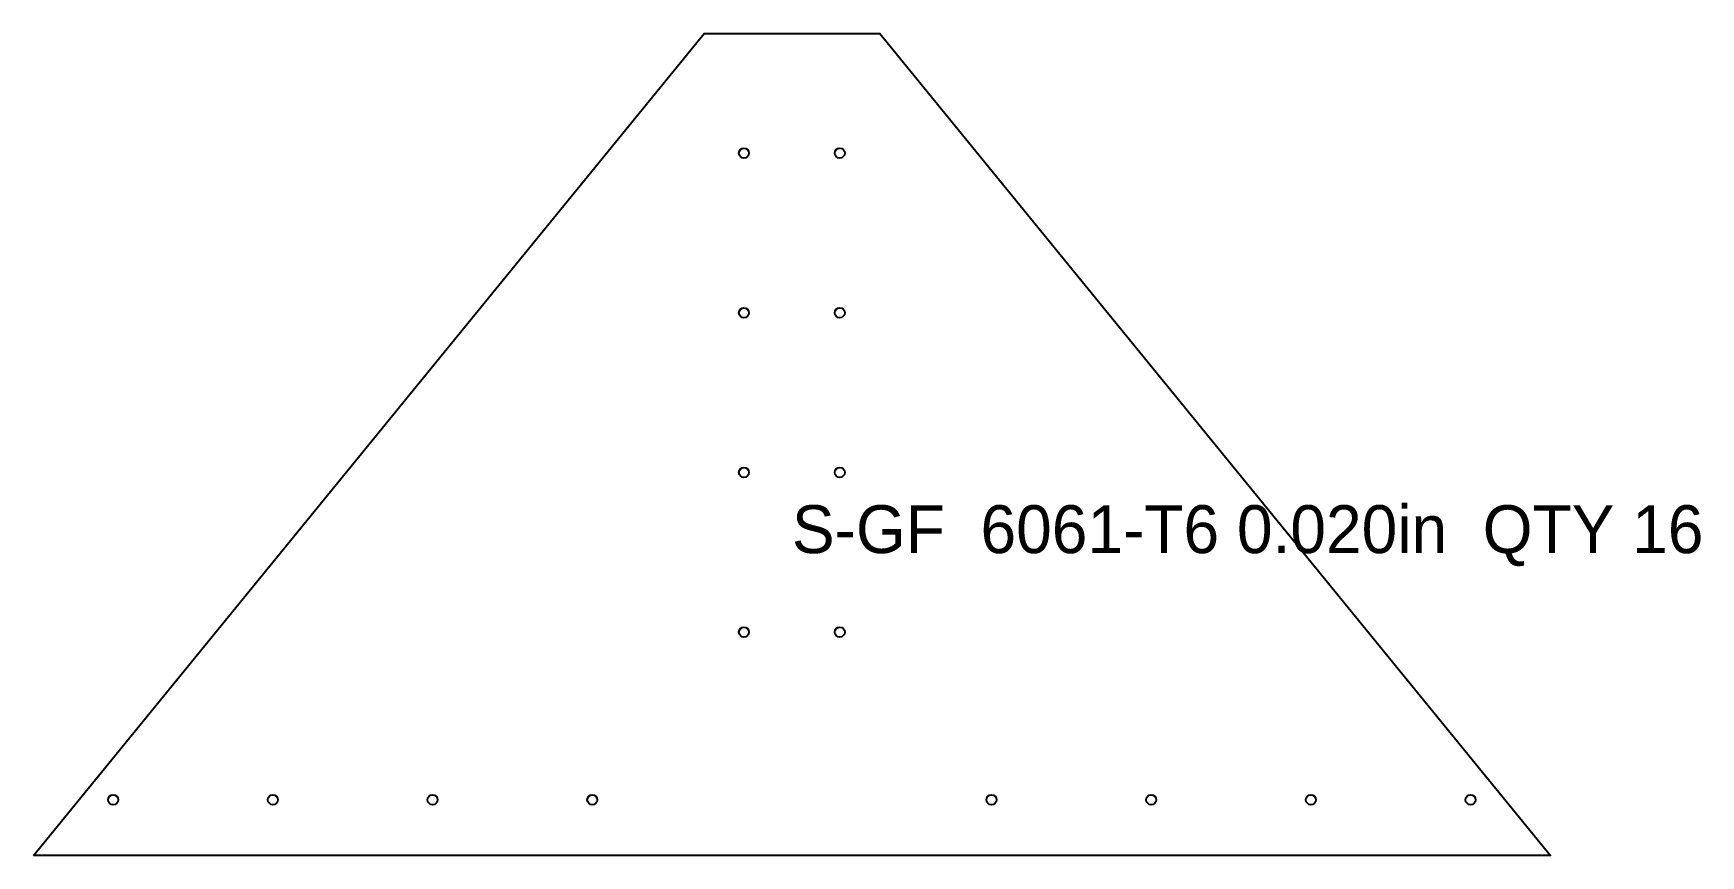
# Model space of a CAD drawing. Header units: millimetres. Extents: x 0 to 418, y 0 to 206.
import ezdxf

# ---------------------------------------------------------------- set-up
doc = ezdxf.new("R2010")
doc.units = ezdxf.units.MM
for name, color, linetype in [('CUT', 7, 'CONTINUOUS'), ('ETCH', 8, 'CONTINUOUS'), ('HOLE', 6, 'CONTINUOUS')]:
    doc.layers.add(name, color=color, linetype=linetype)

msp = doc.modelspace()

# ---------------------------------------------------------------- linework, layer by layer
at = {"layer": 'CUT'}
msp.add_lwpolyline([(0, 0), (168, 206), (212, 206), (380, 0), (0, 0)], close=True, dxfattribs=at)
at = {"layer": 'HOLE'}
for centre in [(178, 176), (202, 176), (178, 136), (202, 136), (178, 96), (202, 96), (178, 56), (202, 56), (20, 14), (60, 14), (100, 14), (140, 14), (240, 14), (280, 14), (320, 14), (360, 14)]:
    msp.add_circle(centre, 1.25, dxfattribs=at)

# ---------------------------------------------------------------- texts
at = {"layer": 'ETCH'}
msp.add_text('S-GF  6061-T6 0.020in  QTY 16', height=12, dxfattribs=at).set_placement((190, 75.79))

doc.saveas('drawing.dxf')
